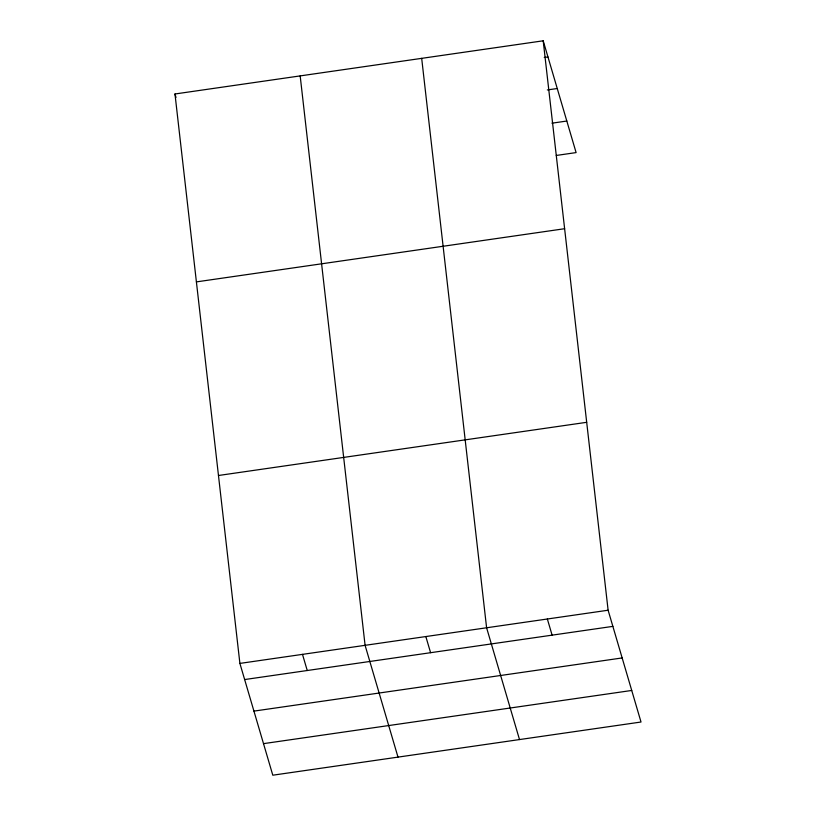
<?xml version="1.0" encoding="UTF-8"?>
<svg xmlns="http://www.w3.org/2000/svg" width="816" height="816" viewBox="0 0 816 816"><rect width="100%" height="100%" fill="white"/><g stroke="black" fill="none" stroke-linecap="round" stroke-linejoin="round"><path stroke-width="1.22" d="M543.201 40.8L608.114 610.225L641.019 722.017L272.799 775.2L239.894 663.408L174.981 93.983L543.201 40.8L576.106 152.592L556.267 155.458M544.241 57.487L547.954 56.947M547.332 89.944L557.246 88.516M551.942 123.185L566.814 121.033M196.401 281.887L564.621 228.715M218.474 475.493L586.694 422.311M239.894 663.408L608.114 610.225M244.647 679.555L612.867 626.372M253.939 711.113L622.159 657.941M263.507 743.641L631.727 690.458M547.352 618.997L552.106 635.144M519.506 739.571L486.601 627.769L421.688 58.354M425.84 636.551L430.593 652.698M397.994 757.115L365.089 645.323L300.176 75.898M174.981 93.983L176.001 97.441M302.491 654.361L307.244 670.517"/></g></svg>
